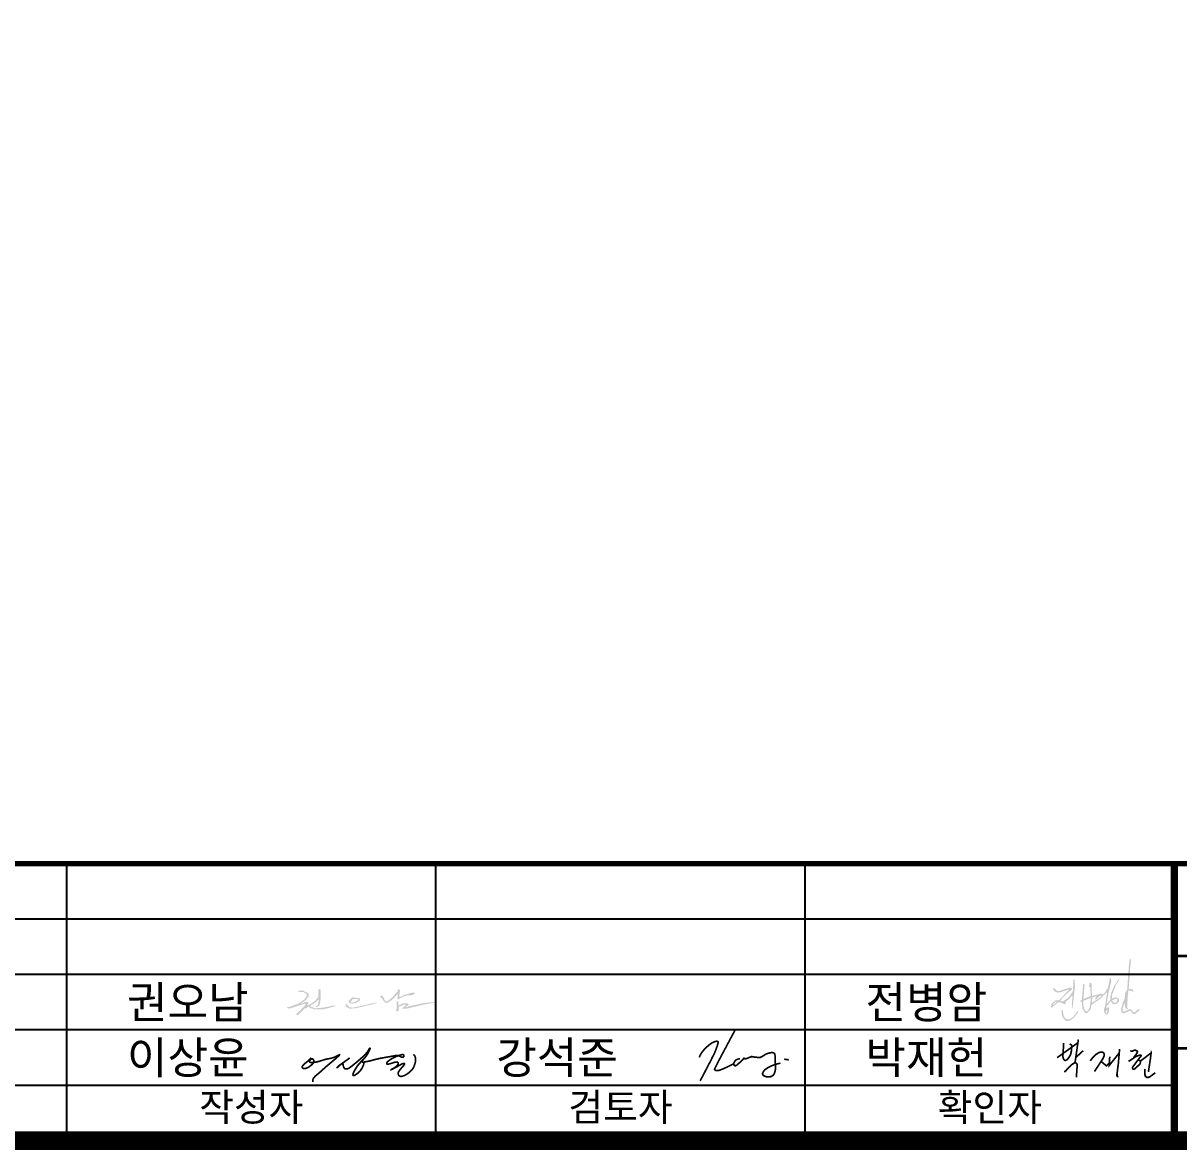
# Model space of a CAD drawing. Header units: millimetres. Extents: x 3554 to 5572, y 1490 to 2916.
# Drawn here: x 4672.6 to 4973.1, y 1535.6 to 1828.5 of the extents above; entities that cross this region are included whole.
import ezdxf
from ezdxf.enums import TextEntityAlignment as Align

# ---------------------------------------------------------------- set-up
doc = ezdxf.new("R2010")
doc.units = ezdxf.units.MM
for name, color, linetype in [('CX-BORD', 3, 'Continuous'), ('CX-BORD-LIN1', 4, 'Continuous'), ('CX-BORD-LIN2', 3, 'Continuous'), ('CX-BORD-TEX2', 7, 'Continuous'), ('CX-BORD-TEX3', 6, 'Continuous')]:
    doc.layers.add(name, color=color, linetype=linetype)
doc.styles.add('TB_TEXT', font='DotumChe.ttf')
doc.styles.add('TB_WBTXT', font='H2GTRE.TTF')
doc.styles.add('TB_WMTXT', font='DotumChe.ttf')

# ---------------------------------------------------------------- blocks, each defined once
blk = doc.blocks.new('CXBLKA1-KHCA')
at = {"layer": 'CX-BORD-TEX3'}
h = blk.add_hatch(color=256, dxfattribs=at)
h.paths.add_polyline_path([(561.18, 19.68), (561.15, 19.63), (561.07, 19.12), (560.88, 16.41), (560.66, 15.98), (560.6, 15.39), (560.35, 14.81), (560.21, 14.18), (560.3, 13.84), (560.57, 13.79), (561.17, 14.08), (561.31, 14.01), (561.49, 13.7), (561.73, 13.72), (562.18, 14.08), (562.2, 14.24), (562.13, 14.28), (561.7, 13.91), (561.56, 13.89), (561.29, 14.25), (561.05, 14.22), (560.54, 13.95), (560.4, 13.98), (560.39, 14.28), (560.53, 14.8), (560.59, 14.88), (560.61, 14.81), (560.64, 14.48), (560.81, 14.22), (560.89, 14.22), (560.93, 14.3), (560.87, 14.49), (560.96, 15.86), (561.02, 16.27), (561.2, 16.25), (561.41, 16.18), (561.51, 16.12), (561.58, 16.24), (561.4, 16.4), (561.21, 16.45), (561.05, 16.44), (561.19, 18.6), (561.31, 19.6), (561.23, 19.67)])
h.paths.add_polyline_path([(559.57, 15.36), (559.51, 15.32), (559.23, 15.19), (559.29, 15.09), (559.44, 14.95), (559.66, 14.94), (559.82, 15.11), (559.82, 15.32), (559.71, 15.36)], flags=16)
h.paths.add_polyline_path([(558.67, 14.1), (558.61, 14.03), (558.55, 14.06), (558.52, 14.01), (558.59, 13.89), (558.64, 13.84), (558.69, 13.92), (558.74, 14.07), (558.73, 14.17)], flags=16)
h.paths.add_polyline_path([(557.28, 15.56), (557.09, 15.51), (557.08, 15.1), (557.05, 15.09), (557.05, 14.98), (557.17, 15), (557.94, 15.5), (558.1, 15.69), (558.02, 15.71), (557.97, 15.66), (557.86, 15.67), (557.58, 15.35), (557.45, 15.28), (557.4, 15.33), (557.55, 15.61), (557.49, 15.63)], flags=16)
h.paths.add_polyline_path([(556.14, 15.1), (556.16, 15.2), (556.28, 15.19), (556.9, 15.46), (556.93, 15.23), (556.83, 14.51), (556.58, 14.02), (556.42, 13.97), (556.27, 14.14), (556.13, 14.68)], flags=16)
h.paths.add_polyline_path([(556.27, 16.9), (556.16, 16.99), (556.11, 16.89), (556.02, 15.96), (555.97, 15.24), (555.78, 15.15), (555.88, 15.02), (555.96, 15.04), (556.03, 14.3), (556.28, 13.85), (556.57, 13.81), (556.92, 14.26), (557.02, 14.71), (557.97, 15.36), (558.7, 16.11), (558.54, 14.98), (558.49, 14.61), (558.37, 14.3), (558.36, 13.92), (558.56, 13.7), (558.76, 13.7), (558.92, 13.98), (558.89, 14.41), (558.79, 14.43), (558.69, 14.39), (558.64, 14.35), (558.62, 14.41), (558.65, 14.54), (559.02, 15), (559.03, 15.05), (559.15, 15.07), (559.24, 14.89), (559.41, 14.77), (559.81, 14.85), (559.99, 15.09), (559.97, 15.34), (559.77, 15.52), (559.44, 15.48), (559.22, 15.37), (559.22, 15.72), (559.7, 16.95), (559.96, 17.25), (559.96, 17.4), (560.09, 17.58), (560, 17.56), (559.5, 16.8), (559.14, 16.01), (559.07, 15.62), (559.05, 15.24), (558.71, 14.86), (558.66, 14.89), (558.88, 16.14), (559.15, 17.21), (559.13, 17.59), (559.06, 17.64), (558.96, 17.51), (558.92, 17.18), (558.81, 16.64), (558.58, 16.19), (558.26, 15.83), (558.02, 15.95), (557.8, 15.89), (557.76, 15.83), (557.41, 15.77), (557.06, 15.67), (557.02, 17.04), (556.93, 17.11), (556.83, 17.08), (556.82, 16.92), (556.75, 16.8), (556.75, 16.64), (556.9, 16.63), (556.91, 15.65), (556.14, 15.35), (556.23, 16.47)])
h.paths.add_polyline_path([(553.83, 14.15), (553.9, 14.14), (554, 13.51), (554.26, 13.13), (554.6, 13.13), (555.02, 13.4), (555.45, 13.97), (555.54, 14.06), (555.56, 13.9), (555.08, 13.28), (554.6, 12.96), (554.21, 12.97), (553.92, 13.32), (553.79, 13.61), (553.76, 14.06)])
h.paths.add_polyline_path([(553.01, 14.94), (552.99, 14.92), (552.85, 14.79), (552.84, 14.71), (552.95, 14.74), (553.26, 15.05), (553.23, 15.07), (553.12, 15.02)], flags=16)
h.paths.add_polyline_path([(552.85, 16.39), (552.85, 16.51), (553.01, 16.5), (553.06, 16.45), (553.31, 16.21), (553.57, 16.22), (554.62, 16.56), (554.83, 16.55), (554.95, 16.46), (554.86, 16.36), (554.3, 15.87), (553.62, 15.18), (553.87, 15.06), (554.54, 15.51), (555.01, 16.23), (555.05, 17.42), (555.18, 17.42), (555.23, 16.77), (554.96, 14.35), (554.88, 14.45), (554.94, 15.73), (554.52, 15.27), (554.2, 15.04), (554.24, 14.83), (554.15, 14.77), (553.53, 15.01), (553.4, 14.98), (552.66, 14.38), (552.59, 14.53), (552.72, 14.87), (553.13, 15.2), (553.5, 15.22), (554.55, 16.32), (554.51, 16.36), (553.71, 16.1), (553.31, 16.02), (553, 16.19)])
h = blk.add_hatch(color=256, dxfattribs=at)
h.paths.add_polyline_path([(481.93, 15.09), (481.68, 15.1), (481.75, 14.96), (481.72, 14.16), (481.66, 14.08), (481.87, 13.97), (481.97, 14.14), (481.94, 14.52), (482.13, 14.55), (482.57, 14.75), (482.75, 14.73), (482.51, 14.47), (482.34, 14.39), (482.35, 14.28), (482.77, 14.29), (484.64, 14.73), (486.14, 15), (486.02, 15.04), (484.55, 14.88), (482.96, 14.53), (482.82, 14.46), (482.73, 14.5), (482.99, 14.68), (483.02, 14.84), (482.75, 14.89), (482.47, 14.88), (481.97, 14.65), (481.93, 14.68)])
h.paths.add_polyline_path([(480.18, 15.71), (480.24, 15.63), (480.44, 15.22), (480.58, 15.09), (480.73, 15.08), (481.25, 15.51), (481.83, 16.14), (481.87, 16.19), (481.86, 16.4), (482.11, 16.34), (482.02, 15.59), (482.11, 15.56), (482.64, 15.82), (483.5, 16.05), (483.73, 16.03), (483.67, 15.89), (483.43, 15.76), (482.75, 15.72), (482.09, 15.44), (481.99, 15.32), (481.8, 15.33), (481.84, 15.53), (481.87, 15.92), (481.57, 15.57), (481.22, 15.23), (480.76, 14.94), (480.49, 14.96), (480.11, 15.44), (479.94, 15.61), (479.99, 15.7)])
h.paths.add_polyline_path([(476.3, 14.78), (476.28, 14.78), (476.36, 14.73), (476.42, 14.66), (476.61, 14.45), (477.01, 14.41), (477.67, 14.54), (479.04, 14.86), (479.5, 14.94), (479.62, 14.91), (479.19, 14.79), (477.97, 14.49), (477.16, 14.32), (476.62, 14.31), (476.25, 14.52), (476.19, 14.71), (476.21, 14.82)])
h.paths.add_polyline_path([(476.88, 15.46), (476.74, 15.36), (476.53, 15.14), (476.57, 14.94), (476.82, 14.84), (477.28, 14.88), (477.79, 15.22), (477.77, 15.4), (477.62, 15.46), (477.12, 15.48), (477.03, 15.55)])
h.paths.add_polyline_path([(476.93, 15.29), (476.89, 15.22), (476.76, 15.02), (476.83, 14.94), (477.19, 15), (477.58, 15.24), (477.6, 15.33), (477.12, 15.35)], flags=16)
h.paths.add_polyline_path([(471.54, 16.27), (471.1, 16.24), (471.09, 16.19), (471.13, 16.11), (471.59, 16.12), (472, 15.88), (471.98, 15.61), (471.72, 15.27), (471.08, 14.85), (470.11, 14.48), (469.86, 14.48), (469.97, 14.34), (470.19, 14.32), (471.26, 14.68), (471.9, 14.85), (471.84, 14.67), (470.88, 13.69), (470.88, 13.61), (471.06, 13.59), (471.77, 14.33), (471.99, 14.32), (472.08, 14.48), (472.22, 14.51), (472.42, 14.34), (472.85, 14.24), (473.85, 14.23), (475.16, 14.58), (475.17, 14.63), (474.83, 14.62), (473.8, 14.41), (472.93, 14.33), (472.38, 14.54), (472.46, 14.67), (472.85, 14.9), (473.3, 15.34), (473.3, 15.12), (473.21, 14.71), (472.93, 14.52), (473.17, 14.48), (473.4, 14.71), (473.5, 15.3), (473.52, 16.32), (473.38, 16.41), (473.24, 16.39), (473.27, 15.61), (473.26, 15.56), (472.86, 15.11), (472.3, 14.73), (472.17, 14.72), (472.1, 14.64), (472.05, 14.69), (472.15, 14.87), (472.13, 15.01), (471.87, 15.02), (471.21, 14.78), (471.8, 15.14), (472.19, 15.56), (472.2, 15.88), (471.97, 16.07)])
at = {"layer": 'CX-BORD-LIN1', "const_width": 2}
blk.add_lwpolyline([(796, 0), (0, 0), (0, 554), (796, 554)], close=True, dxfattribs=at)
at = {"layer": 'CX-BORD-LIN1'}
for points, const_width in [([(796, 30), (0, 30)], 0.6), ([(566, 0), (566, 30)], 0.8), ([(566, 0), (566, 30)], 0.6), ([(566, 6), (270, 6)], 0.2)]:
    blk.add_lwpolyline(points, dxfattribs=dict(at, const_width=const_width))
for points in [[(446, 0), (446, 30)], [(486, 0), (486, 30)], [(526, 0), (526, 30)]]:
    blk.add_lwpolyline(points, dxfattribs=at)
at = {"layer": 'CX-BORD-LIN2'}
for points in [[(566, 24), (270, 24)], [(566, 18), (270, 18)], [(566, 12), (270, 12)]]:
    blk.add_lwpolyline(points, dxfattribs=at)
at = {"layer": 'CX-BORD-LIN2', "const_width": 0.3}
for points in [[(686, 20), (566, 20)], [(796, 10), (566, 10)]]:
    blk.add_lwpolyline(points, dxfattribs=at)
at = {"layer": 'CX-BORD-TEX3', "const_width": 0.18}
for points in [[(518.44, 12.06), (518.19, 11.58), (517.93, 11.1), (517.67, 10.61), (517.41, 10.12), (517.17, 9.67), (516.94, 9.24), (516.74, 8.86), (516.57, 8.54), (516.44, 8.28), (516.34, 8.08), (516.27, 7.94), (516.22, 7.84), (516.19, 7.77), (516.18, 7.73), (516.18, 7.71), (516.18, 7.7), (516.19, 7.69), (516.2, 7.68), (516.21, 7.67), (516.22, 7.66), (516.23, 7.65), (516.24, 7.64), (516.26, 7.63), (516.27, 7.63), (516.28, 7.62), (516.3, 7.61), (516.31, 7.61), (516.33, 7.6), (516.35, 7.6), (516.36, 7.6), (516.38, 7.59), (516.4, 7.59), (516.42, 7.59), (516.44, 7.59), (516.46, 7.59), (516.48, 7.59), (516.51, 7.59), (516.53, 7.59), (516.56, 7.59), (516.58, 7.6), (516.61, 7.6), (516.64, 7.61), (516.68, 7.62), (516.73, 7.63), (516.78, 7.65), (516.85, 7.68), (516.93, 7.71), (517.03, 7.75), (517.15, 7.8), (517.28, 7.86), (517.42, 7.92), (517.58, 7.99), (517.74, 8.07), (517.9, 8.15), (518.06, 8.23), (518.22, 8.32)], [(476.65, 8.96), (476.43, 8.79), (476.23, 8.65), (476.06, 8.52), (475.91, 8.42), (475.78, 8.32), (475.66, 8.25), (475.57, 8.18), (475.49, 8.12), (475.43, 8.07), (475.38, 8.02), (475.34, 7.98), (475.31, 7.95), (475.3, 7.93), (475.3, 7.91), (475.3, 7.91), (475.31, 7.91), (475.33, 7.93), (475.36, 7.95), (475.39, 7.98), (475.42, 8.01), (475.46, 8.05), (475.5, 8.09), (475.54, 8.13), (475.59, 8.17), (475.63, 8.21), (475.67, 8.24), (475.72, 8.27), (475.76, 8.3), (475.79, 8.32), (475.83, 8.33), (475.86, 8.34), (475.88, 8.33), (475.9, 8.32), (475.92, 8.31), (475.93, 8.29), (475.94, 8.26), (475.95, 8.22), (475.95, 8.19), (475.96, 8.15), (475.96, 8.11), (475.97, 8.07), (475.98, 8.03), (475.99, 7.99), (476.01, 7.95), (476.03, 7.91), (476.05, 7.88), (476.08, 7.85), (476.1, 7.82), (476.14, 7.8), (476.18, 7.78), (476.22, 7.77), (476.27, 7.77), (476.32, 7.77), (476.37, 7.78), (476.43, 7.79), (476.49, 7.81), (476.55, 7.85), (476.62, 7.89), (476.69, 7.93), (476.77, 7.99), (476.85, 8.05), (476.93, 8.11), (477.01, 8.18), (477.09, 8.25), (477.18, 8.32), (477.27, 8.39), (477.36, 8.46), (477.45, 8.54), (477.55, 8.62), (477.64, 8.7), (477.73, 8.78), (477.83, 8.86), (477.92, 8.95), (478.02, 9.03), (478.11, 9.12), (478.2, 9.21), (478.28, 9.29), (478.36, 9.37), (478.43, 9.45), (478.5, 9.53), (478.56, 9.61), (478.61, 9.67), (478.65, 9.74), (478.69, 9.8), (478.72, 9.85), (478.75, 9.9), (478.77, 9.94), (478.79, 9.97), (478.81, 9.99), (478.83, 10.01), (478.84, 10.01), (478.85, 10.01), (478.86, 10), (478.86, 9.97), (478.85, 9.94), (478.84, 9.89), (478.81, 9.83), (478.78, 9.76), (478.74, 9.68), (478.7, 9.59), (478.65, 9.5), (478.6, 9.41), (478.55, 9.32), (478.49, 9.23), (478.43, 9.15), (478.37, 9.07), (478.31, 9), (478.25, 8.92), (478.19, 8.86), (478.13, 8.79), (478.07, 8.73), (478.01, 8.67), (477.95, 8.61), (477.9, 8.56), (477.84, 8.5), (477.79, 8.45), (477.74, 8.39), (477.69, 8.34), (477.63, 8.28), (477.58, 8.22), (477.54, 8.15), (477.49, 8.09), (477.44, 8.02), (477.4, 7.95), (477.35, 7.88), (477.31, 7.81), (477.27, 7.74), (477.23, 7.67), (477.2, 7.61), (477.16, 7.55), (477.13, 7.5), (477.11, 7.45), (477.08, 7.4), (477.06, 7.35), (477.04, 7.31), (477.03, 7.26), (477.02, 7.22), (477.01, 7.18), (477.01, 7.15), (477.01, 7.12), (477.02, 7.09), (477.03, 7.07), (477.05, 7.06), (477.08, 7.05), (477.11, 7.05), (477.15, 7.06), (477.19, 7.08), (477.23, 7.1), (477.28, 7.13), (477.33, 7.17), (477.39, 7.21), (477.44, 7.25), (477.5, 7.29), (477.56, 7.34), (477.61, 7.39), (477.67, 7.44), (477.72, 7.5), (477.77, 7.55), (477.82, 7.6), (477.86, 7.66), (477.9, 7.71), (477.93, 7.76), (477.96, 7.81), (477.99, 7.86), (478.01, 7.91), (478.04, 7.95), (478.06, 8), (478.08, 8.04), (478.1, 8.09), (478.11, 8.13), (478.13, 8.17), (478.15, 8.21), (478.16, 8.24), (478.17, 8.28), (478.18, 8.31), (478.18, 8.34), (478.18, 8.37), (478.18, 8.39), (478.17, 8.41), (478.16, 8.43), (478.15, 8.45), (478.13, 8.46), (478.12, 8.47), (478.1, 8.48), (478.09, 8.49), (478.07, 8.49), (478.06, 8.49), (478.06, 8.49), (478.06, 8.5), (478.08, 8.5), (478.1, 8.5), (478.14, 8.51), (478.19, 8.52), (478.26, 8.53), (478.34, 8.54), (478.42, 8.56), (478.52, 8.57), (478.62, 8.59), (478.73, 8.61), (478.83, 8.64), (478.94, 8.66), (479.04, 8.69), (479.15, 8.72), (479.25, 8.75), (479.36, 8.78), (479.48, 8.81), (479.59, 8.83), (479.72, 8.86), (479.84, 8.89), (479.97, 8.92), (480.11, 8.94), (480.24, 8.97), (480.38, 8.99), (480.51, 9.02), (480.64, 9.04), (480.77, 9.06), (480.89, 9.08), (481, 9.1), (481.11, 9.12), (481.21, 9.14), (481.3, 9.15), (481.39, 9.17), (481.47, 9.18), (481.54, 9.2), (481.61, 9.21), (481.67, 9.22), (481.72, 9.22), (481.77, 9.23), (481.81, 9.23), (481.85, 9.23), (481.9, 9.22), (481.94, 9.21), (481.98, 9.19), (482.02, 9.17), (482.06, 9.15), (482.1, 9.13), (482.14, 9.1), (482.18, 9.08), (482.22, 9.06), (482.26, 9.05), (482.3, 9.04), (482.34, 9.03), (482.38, 9.03), (482.41, 9.04), (482.45, 9.05), (482.47, 9.06), (482.49, 9.08), (482.51, 9.11), (482.52, 9.13), (482.53, 9.16), (482.53, 9.19), (482.52, 9.22), (482.51, 9.25), (482.5, 9.27), (482.48, 9.3), (482.46, 9.31), (482.43, 9.32), (482.4, 9.33), (482.36, 9.33), (482.33, 9.32), (482.28, 9.31), (482.23, 9.3), (482.18, 9.29), (482.11, 9.27), (482.05, 9.24), (481.97, 9.22), (481.89, 9.19), (481.81, 9.16), (481.73, 9.13), (481.64, 9.09), (481.55, 9.05), (481.47, 9.01), (481.38, 8.97), (481.3, 8.92), (481.22, 8.88), (481.14, 8.83), (481.07, 8.78), (481, 8.74), (480.94, 8.69), (480.88, 8.65), (480.83, 8.61), (480.79, 8.57), (480.75, 8.53), (480.72, 8.5), (480.7, 8.47), (480.68, 8.44), (480.67, 8.41), (480.66, 8.39), (480.66, 8.36), (480.66, 8.34), (480.67, 8.32), (480.68, 8.31), (480.7, 8.29), (480.73, 8.29), (480.76, 8.28), (480.8, 8.28), (480.85, 8.29), (480.9, 8.3), (480.96, 8.31), (481.02, 8.33), (481.09, 8.35), (481.15, 8.37), (481.21, 8.39), (481.27, 8.41), (481.33, 8.43), (481.38, 8.44), (481.43, 8.46), (481.48, 8.47), (481.52, 8.49), (481.56, 8.5), (481.6, 8.51), (481.64, 8.51), (481.68, 8.52), (481.72, 8.52), (481.75, 8.52), (481.78, 8.51), (481.81, 8.51), (481.84, 8.5), (481.86, 8.49), (481.88, 8.47), (481.9, 8.45), (481.91, 8.43), (481.92, 8.4), (481.92, 8.37), (481.91, 8.34), (481.91, 8.31), (481.89, 8.28), (481.87, 8.24), (481.85, 8.2), (481.82, 8.16), (481.79, 8.13), (481.75, 8.09), (481.71, 8.05), (481.67, 8.01), (481.63, 7.98), (481.58, 7.94), (481.53, 7.91), (481.48, 7.88), (481.44, 7.85), (481.39, 7.82), (481.34, 7.8), (481.3, 7.78), (481.26, 7.76), (481.23, 7.74), (481.2, 7.72), (481.18, 7.71), (481.16, 7.7), (481.16, 7.69), (481.16, 7.69), (481.18, 7.7), (481.2, 7.71), (481.24, 7.73), (481.3, 7.75), (481.36, 7.79), (481.44, 7.83), (481.52, 7.87), (481.6, 7.91), (481.69, 7.96), (481.78, 8.01), (481.86, 8.05), (481.93, 8.1), (482, 8.14), (482.06, 8.17), (482.12, 8.2), (482.17, 8.23), (482.22, 8.26), (482.27, 8.29), (482.32, 8.31), (482.37, 8.32), (482.41, 8.34), (482.46, 8.35), (482.49, 8.36), (482.53, 8.36), (482.56, 8.35), (482.58, 8.35), (482.59, 8.33), (482.6, 8.32), (482.59, 8.29), (482.58, 8.26), (482.56, 8.23), (482.54, 8.19), (482.51, 8.15), (482.47, 8.11), (482.44, 8.07), (482.4, 8.02), (482.36, 7.97), (482.31, 7.93), (482.27, 7.88), (482.23, 7.83), (482.19, 7.78), (482.15, 7.74), (482.11, 7.69), (482.08, 7.65), (482.05, 7.61), (482.02, 7.58), (482, 7.54), (481.98, 7.51), (481.96, 7.47), (481.94, 7.44), (481.93, 7.4), (481.92, 7.37), (481.92, 7.33), (481.91, 7.3), (481.91, 7.26), (481.91, 7.22), (481.92, 7.19), (481.93, 7.15), (481.94, 7.12), (481.96, 7.09), (481.98, 7.06), (482, 7.04), (482.03, 7.01), (482.06, 7), (482.09, 6.98), (482.13, 6.97), (482.17, 6.96), (482.22, 6.96), (482.27, 6.97), (482.33, 6.97), (482.39, 6.99), (482.45, 7.01), (482.51, 7.03), (482.57, 7.05), (482.63, 7.08), (482.69, 7.11), (482.75, 7.15), (482.81, 7.18), (482.87, 7.22), (482.93, 7.26), (482.99, 7.31), (483.05, 7.35), (483.11, 7.4), (483.16, 7.45), (483.22, 7.5), (483.28, 7.55), (483.33, 7.6), (483.38, 7.66), (483.43, 7.72), (483.48, 7.78), (483.52, 7.85), (483.56, 7.92), (483.6, 8), (483.63, 8.08), (483.66, 8.16), (483.69, 8.23), (483.72, 8.31), (483.74, 8.39), (483.75, 8.46), (483.77, 8.52), (483.78, 8.58), (483.79, 8.64), (483.79, 8.7), (483.8, 8.75), (483.8, 8.8), (483.79, 8.85), (483.79, 8.91), (483.78, 8.96), (483.77, 9.01), (483.75, 9.06), (483.73, 9.12), (483.7, 9.17), (483.67, 9.23), (483.62, 9.29), (483.56, 9.35)], [(514.52, 9.01), (514.56, 9.1), (514.59, 9.19), (514.63, 9.27), (514.68, 9.35), (514.72, 9.42), (514.76, 9.49), (514.81, 9.56), (514.85, 9.62), (514.89, 9.68), (514.93, 9.73), (514.98, 9.78), (515.02, 9.83), (515.06, 9.88), (515.11, 9.93), (515.15, 9.97), (515.2, 10.02), (515.24, 10.07), (515.29, 10.11), (515.34, 10.16), (515.39, 10.2), (515.44, 10.24), (515.49, 10.29), (515.54, 10.33), (515.59, 10.37), (515.63, 10.4), (515.68, 10.44), (515.73, 10.47), (515.77, 10.5), (515.82, 10.53), (515.86, 10.56), (515.9, 10.58), (515.95, 10.61), (515.99, 10.63), (516.03, 10.65), (516.07, 10.67), (516.11, 10.69), (516.15, 10.7), (516.19, 10.72), (516.23, 10.73), (516.26, 10.74), (516.3, 10.75), (516.33, 10.75), (516.36, 10.76), (516.38, 10.76), (516.41, 10.76), (516.43, 10.76), (516.46, 10.76), (516.47, 10.76), (516.49, 10.75), (516.51, 10.75), (516.52, 10.74), (516.53, 10.73), (516.54, 10.72), (516.55, 10.71), (516.56, 10.69), (516.56, 10.68), (516.56, 10.66), (516.56, 10.63), (516.56, 10.61), (516.56, 10.58), (516.55, 10.55), (516.54, 10.51), (516.53, 10.46), (516.52, 10.41), (516.5, 10.36), (516.48, 10.29), (516.46, 10.22), (516.43, 10.14), (516.4, 10.06), (516.37, 9.97), (516.33, 9.87), (516.29, 9.77), (516.24, 9.65), (516.18, 9.5), (516.08, 9.3), (515.93, 9.01), (515.73, 8.6), (515.45, 8.07), (515.09, 7.37), (514.62, 6.48)], [(553.28, 8.98), (555.54, 10.61)], [(554, 10.57), (553.91, 9.08), (553.92, 9.06), (553.92, 9.04), (553.93, 9.02), (553.93, 9), (553.94, 8.98), (553.94, 8.96), (553.95, 8.94), (553.95, 8.92), (553.96, 8.9), (553.97, 8.88), (553.98, 8.86), (553.99, 8.84), (554, 8.82), (554.01, 8.81), (554.02, 8.79), (554.04, 8.77), (554.05, 8.76), (554.07, 8.74), (554.08, 8.73), (554.1, 8.72), (554.12, 8.71), (554.14, 8.7), (554.16, 8.7), (554.18, 8.69), (554.2, 8.7), (554.22, 8.7), (554.24, 8.71), (554.26, 8.71), (554.28, 8.72), (554.3, 8.73), (554.31, 8.74), (554.33, 8.76), (554.35, 8.77), (554.36, 8.78), (554.38, 8.8), (554.4, 8.81), (554.41, 8.82), (554.43, 8.84), (554.44, 8.85), (554.45, 8.87), (554.47, 8.89), (554.48, 8.9), (554.49, 8.92), (554.51, 8.93), (554.52, 8.95), (554.53, 8.97), (554.55, 8.98), (554.56, 9), (554.57, 9.02), (554.58, 9.04), (554.59, 9.05), (554.6, 9.07), (554.62, 9.09), (554.63, 9.11), (554.64, 9.12), (554.65, 9.14), (554.66, 9.16), (554.67, 9.18), (554.68, 9.2), (554.69, 9.21), (554.7, 9.23), (554.71, 9.25), (554.72, 9.27), (554.73, 9.29), (554.74, 9.31), (554.75, 9.33), (554.75, 9.35), (554.76, 9.37), (554.77, 9.39), (554.77, 9.41), (554.78, 9.43), (554.78, 9.45), (554.79, 9.47), (554.79, 9.49), (554.8, 9.51), (554.8, 9.53), (554.8, 9.55), (554.81, 9.57), (554.81, 9.59), (554.81, 9.61), (554.82, 9.63), (554.82, 9.65), (554.82, 9.67), (554.83, 9.69), (554.83, 9.72), (554.83, 9.74), (554.83, 9.76), (554.84, 9.78), (554.84, 9.8), (554.84, 9.82), (554.84, 9.84), (554.85, 9.86), (554.85, 9.88), (554.85, 9.9), (554.85, 9.92), (554.85, 9.94), (554.86, 9.96), (554.86, 9.99), (554.86, 10.01), (554.86, 10.03), (554.86, 10.05), (554.87, 10.07), (554.87, 10.09), (554.87, 10.11), (554.87, 10.13), (554.87, 10.15), (554.88, 10.17), (554.88, 10.19), (554.88, 10.21), (554.88, 10.24), (554.88, 10.26), (554.87, 10.28), (554.87, 10.3), (554.86, 10.32), (554.85, 10.34), (554.84, 10.35), (554.82, 10.37), (554.8, 10.38), (554.79, 10.39), (554.77, 10.4), (554.75, 10.41), (554.73, 10.43), (554.72, 10.44), (554.7, 10.45), (554.68, 10.46), (554.66, 10.46), (554.64, 10.47), (554.64, 10.47)], [(555.59, 10.96), (555.23, 8.43)], [(472.49, 8.98), (472.36, 8.85), (472.25, 8.74), (472.15, 8.65), (472.07, 8.57), (471.99, 8.51), (471.93, 8.46), (471.88, 8.42), (471.83, 8.38), (471.79, 8.34), (471.75, 8.31), (471.71, 8.28), (471.68, 8.24), (471.65, 8.21), (471.62, 8.18), (471.6, 8.16), (471.58, 8.13), (471.56, 8.1), (471.54, 8.08), (471.52, 8.05), (471.51, 8.03), (471.5, 8.01), (471.5, 7.98), (471.5, 7.96), (471.51, 7.94), (471.52, 7.91), (471.54, 7.89), (471.56, 7.86), (471.59, 7.84), (471.62, 7.82), (471.65, 7.81), (471.7, 7.8), (471.74, 7.8), (471.79, 7.8), (471.84, 7.81), (471.9, 7.83), (471.96, 7.85), (472.02, 7.87), (472.08, 7.9), (472.14, 7.94), (472.2, 7.97), (472.27, 8.01), (472.33, 8.06), (472.39, 8.1), (472.45, 8.14), (472.5, 8.19), (472.56, 8.24), (472.6, 8.28), (472.64, 8.33), (472.68, 8.37), (472.71, 8.42), (472.73, 8.46), (472.75, 8.51), (472.76, 8.55), (472.77, 8.59), (472.77, 8.63), (472.77, 8.67), (472.76, 8.7), (472.74, 8.74), (472.72, 8.77), (472.7, 8.8), (472.67, 8.83), (472.65, 8.85), (472.61, 8.86), (472.58, 8.86), (472.54, 8.86), (472.51, 8.85), (472.47, 8.83), (472.44, 8.81), (472.4, 8.78), (472.37, 8.75), (472.35, 8.72), (472.33, 8.69), (472.31, 8.65), (472.3, 8.62), (472.3, 8.6), (472.3, 8.57), (472.31, 8.55), (472.33, 8.52), (472.34, 8.5), (472.37, 8.49), (472.4, 8.48), (472.43, 8.47), (472.47, 8.46), (472.51, 8.46), (472.56, 8.46), (472.61, 8.46), (472.67, 8.46), (472.73, 8.47), (472.79, 8.48), (472.86, 8.49), (472.94, 8.5), (473.01, 8.51), (473.09, 8.53), (473.17, 8.55), (473.26, 8.57), (473.34, 8.59), (473.43, 8.62), (473.52, 8.65), (473.6, 8.67), (473.69, 8.7), (473.78, 8.73), (473.86, 8.76), (473.95, 8.78), (474.03, 8.81), (474.11, 8.83), (474.19, 8.84), (474.26, 8.86), (474.34, 8.87), (474.41, 8.88), (474.48, 8.9), (474.55, 8.91), (474.62, 8.92), (474.69, 8.94), (474.76, 8.96), (474.83, 8.98), (474.9, 9.01), (474.98, 9.03), (475.05, 9.06), (475.12, 9.09), (475.2, 9.13), (475.27, 9.17), (475.35, 9.21), (475.41, 9.24), (475.47, 9.27), (475.52, 9.29), (475.55, 9.3), (475.55, 9.29), (475.54, 9.27), (475.5, 9.22), (475.43, 9.16), (475.35, 9.08), (475.25, 8.99), (475.15, 8.9), (475.03, 8.8), (474.92, 8.7), (474.8, 8.61), (474.7, 8.52), (474.59, 8.43), (474.5, 8.35), (474.4, 8.27), (474.31, 8.2), (474.23, 8.13), (474.14, 8.05), (474.05, 7.98), (473.97, 7.9), (473.88, 7.82), (473.8, 7.75), (473.71, 7.67), (473.63, 7.59), (473.54, 7.51), (473.46, 7.44), (473.38, 7.37), (473.3, 7.3), (473.23, 7.24), (473.15, 7.18), (473.08, 7.12), (473.02, 7.06), (472.95, 7.01), (472.89, 6.95), (472.84, 6.89), (472.79, 6.83), (472.74, 6.77), (472.7, 6.71), (472.68, 6.65), (472.66, 6.58), (472.65, 6.5), (472.66, 6.43), (472.68, 6.35)], [(518.93, 8.89), (518.84, 8.87), (518.77, 8.85), (518.7, 8.83), (518.65, 8.81), (518.6, 8.79), (518.56, 8.77), (518.53, 8.75), (518.5, 8.73), (518.48, 8.7), (518.45, 8.68), (518.43, 8.66), (518.41, 8.64), (518.39, 8.62), (518.37, 8.59), (518.36, 8.57), (518.34, 8.55), (518.33, 8.52), (518.32, 8.5), (518.31, 8.48), (518.3, 8.45), (518.29, 8.43), (518.28, 8.41), (518.28, 8.38), (518.27, 8.36), (518.27, 8.34), (518.27, 8.32), (518.27, 8.3), (518.27, 8.28), (518.27, 8.26), (518.27, 8.25), (518.28, 8.23), (518.28, 8.21), (518.29, 8.2), (518.3, 8.19), (518.31, 8.17), (518.32, 8.16), (518.34, 8.15), (518.35, 8.14), (518.37, 8.13), (518.39, 8.13), (518.4, 8.12), (518.42, 8.12), (518.44, 8.12), (518.46, 8.12), (518.48, 8.13), (518.5, 8.13), (518.52, 8.14), (518.54, 8.15), (518.56, 8.16), (518.58, 8.17), (518.6, 8.19), (518.64, 8.22), (518.67, 8.25), (518.72, 8.29), (518.77, 8.34), (518.83, 8.4), (518.91, 8.47), (518.99, 8.55), (519.08, 8.64), (519.16, 8.72), (519.24, 8.8), (519.31, 8.87), (519.35, 8.93), (519.38, 8.98)], [(519.38, 8.98), (519.39, 8.96), (519.4, 8.94), (519.41, 8.92), (519.42, 8.91), (519.43, 8.9), (519.44, 8.89), (519.45, 8.89), (519.46, 8.88), (519.47, 8.88), (519.48, 8.88), (519.49, 8.87), (519.5, 8.87), (519.51, 8.87), (519.52, 8.87), (519.54, 8.87), (519.55, 8.87), (519.56, 8.87), (519.58, 8.87), (519.59, 8.88), (519.61, 8.88), (519.63, 8.89), (519.66, 8.9), (519.69, 8.91), (519.72, 8.92), (519.76, 8.94), (519.8, 8.95), (519.85, 8.97), (519.89, 8.99), (519.94, 9.01), (519.98, 9.03), (520.02, 9.05), (520.06, 9.06), (520.08, 9.07), (520.11, 9.08), (520.13, 9.09), (520.14, 9.09), (520.15, 9.1), (520.16, 9.1), (520.17, 9.1), (520.18, 9.1), (520.19, 9.1), (520.2, 9.1), (520.22, 9.1), (520.23, 9.09), (520.26, 9.09), (520.29, 9.09), (520.32, 9.08), (520.37, 9.08), (520.42, 9.07), (520.48, 9.06), (520.54, 9.06), (520.61, 9.05), (520.68, 9.04), (520.74, 9.03), (520.8, 9.02), (520.86, 9.02), (520.9, 9.01), (520.94, 9.01), (520.97, 9.01), (520.99, 9), (521.01, 9), (521.02, 9), (521.04, 9), (521.05, 9), (521.06, 9), (521.07, 9), (521.08, 9.01), (521.1, 9.01), (521.11, 9.01), (521.12, 9.01), (521.14, 9.02), (521.15, 9.02), (521.16, 9.03), (521.18, 9.03), (521.2, 9.04), (521.21, 9.05), (521.24, 9.06), (521.26, 9.07), (521.29, 9.09), (521.32, 9.11), (521.36, 9.13), (521.4, 9.16), (521.44, 9.18), (521.48, 9.21), (521.53, 9.24), (521.57, 9.27), (521.61, 9.29), (521.64, 9.31), (521.67, 9.33), (521.7, 9.35), (521.72, 9.36), (521.74, 9.37), (521.76, 9.38), (521.78, 9.39), (521.81, 9.4), (521.83, 9.41), (521.86, 9.42), (521.89, 9.43), (521.92, 9.44), (521.96, 9.45), (521.99, 9.46), (522.03, 9.47), (522.07, 9.48), (522.11, 9.49), (522.15, 9.5), (522.18, 9.51), (522.22, 9.52), (522.26, 9.53), (522.29, 9.53), (522.32, 9.54), (522.36, 9.54), (522.38, 9.54), (522.41, 9.54), (522.43, 9.54), (522.46, 9.54), (522.48, 9.54), (522.49, 9.53), (522.51, 9.53), (522.53, 9.53), (522.54, 9.52), (522.56, 9.52), (522.57, 9.51), (522.58, 9.5), (522.59, 9.5), (522.61, 9.49), (522.62, 9.48), (522.63, 9.47), (522.64, 9.47), (522.65, 9.46), (522.66, 9.45), (522.66, 9.44), (522.67, 9.43), (522.68, 9.42), (522.69, 9.41), (522.69, 9.4), (522.7, 9.39), (522.7, 9.38), (522.71, 9.36), (522.71, 9.34), (522.72, 9.31), (522.72, 9.27), (522.73, 9.22), (522.73, 9.15), (522.74, 9.06), (522.74, 8.95), (522.75, 8.82), (522.75, 8.68), (522.76, 8.53), (522.76, 8.39), (522.77, 8.25), (522.77, 8.11), (522.77, 8), (522.77, 7.9), (522.77, 7.82), (522.77, 7.75), (522.77, 7.7), (522.76, 7.66), (522.76, 7.62), (522.75, 7.59), (522.75, 7.56), (522.74, 7.53), (522.73, 7.5), (522.72, 7.46), (522.71, 7.43), (522.7, 7.4), (522.69, 7.37), (522.68, 7.34), (522.67, 7.31), (522.65, 7.28), (522.64, 7.26), (522.63, 7.23), (522.61, 7.21), (522.6, 7.18), (522.58, 7.16), (522.57, 7.14), (522.55, 7.12), (522.53, 7.1), (522.51, 7.08), (522.49, 7.06), (522.47, 7.04), (522.45, 7.03), (522.43, 7.02), (522.41, 7), (522.39, 6.99), (522.36, 6.98), (522.34, 6.97), (522.32, 6.96), (522.29, 6.95), (522.27, 6.95), (522.24, 6.94), (522.22, 6.93), (522.19, 6.93), (522.16, 6.92), (522.14, 6.92), (522.11, 6.92), (522.09, 6.91), (522.06, 6.91), (522.04, 6.91), (522.01, 6.91), (521.99, 6.91), (521.97, 6.91), (521.94, 6.91), (521.92, 6.91), (521.9, 6.91), (521.87, 6.92), (521.85, 6.92), (521.83, 6.92), (521.8, 6.93), (521.78, 6.93), (521.75, 6.94), (521.73, 6.95), (521.7, 6.95), (521.67, 6.96), (521.65, 6.97), (521.62, 6.98), (521.6, 6.99), (521.58, 7), (521.55, 7.01), (521.53, 7.02), (521.52, 7.04), (521.5, 7.05), (521.48, 7.06), (521.47, 7.07), (521.45, 7.09), (521.44, 7.1), (521.43, 7.11), (521.42, 7.13), (521.41, 7.14), (521.4, 7.16), (521.4, 7.17), (521.39, 7.19), (521.39, 7.2), (521.39, 7.22), (521.39, 7.24), (521.39, 7.26), (521.39, 7.27), (521.39, 7.29), (521.4, 7.31), (521.4, 7.33), (521.41, 7.35), (521.42, 7.37), (521.43, 7.39), (521.44, 7.41), (521.45, 7.43), (521.46, 7.45), (521.47, 7.47), (521.49, 7.5), (521.5, 7.52), (521.52, 7.54), (521.54, 7.56), (521.55, 7.58), (521.57, 7.61), (521.59, 7.63), (521.62, 7.65), (521.64, 7.68), (521.66, 7.7), (521.69, 7.72), (521.71, 7.74), (521.74, 7.76), (521.77, 7.78), (521.8, 7.8), (521.83, 7.82), (521.86, 7.84), (521.89, 7.86), (521.93, 7.89), (521.96, 7.91), (522, 7.93), (522.03, 7.95), (522.07, 7.97), (522.11, 7.99), (522.14, 8.01), (522.18, 8.02), (522.21, 8.04), (522.25, 8.06), (522.28, 8.08), (522.32, 8.09), (522.37, 8.11), (522.42, 8.13), (522.47, 8.15), (522.54, 8.17), (522.61, 8.2), (522.69, 8.23), (522.78, 8.26), (522.88, 8.29), (522.98, 8.32), (523.09, 8.34), (523.2, 8.37), (523.32, 8.39)], [(523.73, 8.84), (523.78, 8.82), (523.85, 8.8), (523.92, 8.79), (523.99, 8.78), (524.05, 8.78), (524.12, 8.77), (524.18, 8.77), (524.22, 8.78)], [(556.12, 9.75), (555.32, 9.02)], [(556.89, 8.65), (556.89, 8.65), (556.9, 8.67), (556.91, 8.69), (556.93, 8.7), (556.94, 8.72), (556.95, 8.74), (556.96, 8.76), (556.98, 8.78), (556.99, 8.8), (557.01, 8.81), (557.02, 8.83), (557.03, 8.85), (557.05, 8.87), (557.06, 8.89), (557.07, 8.9), (557.09, 8.92), (557.1, 8.94), (557.12, 8.96), (557.13, 8.97), (557.15, 8.99), (557.16, 9.01), (557.18, 9.02), (557.19, 9.04), (557.21, 9.06), (557.22, 9.07), (557.24, 9.09), (557.25, 9.11), (557.27, 9.12), (557.29, 9.14), (557.3, 9.15), (557.32, 9.17), (557.33, 9.19), (557.35, 9.2), (557.37, 9.22), (557.38, 9.23), (557.4, 9.25), (557.42, 9.26), (557.43, 9.28), (557.45, 9.29), (557.47, 9.31), (557.48, 9.32), (557.5, 9.34), (557.52, 9.35), (557.54, 9.37), (557.56, 9.38), (557.57, 9.39), (557.59, 9.41), (557.61, 9.42), (557.63, 9.43), (557.65, 9.44), (557.67, 9.46), (557.69, 9.47), (557.71, 9.48), (557.73, 9.49), (557.75, 9.5), (557.77, 9.51), (557.79, 9.52), (557.81, 9.53), (557.83, 9.54), (557.85, 9.55), (557.87, 9.56), (557.89, 9.56), (557.91, 9.57), (557.93, 9.57), (557.96, 9.58), (557.98, 9.58), (558, 9.59), (558.02, 9.59), (558.05, 9.59), (558.07, 9.6), (558.09, 9.6), (558.11, 9.6), (558.14, 9.59), (558.16, 9.59), (558.18, 9.59), (558.2, 9.58), (558.23, 9.58), (558.25, 9.57), (558.27, 9.56), (558.28, 9.55), (558.3, 9.53), (558.32, 9.51), (558.33, 9.5), (558.34, 9.48), (558.35, 9.46), (558.36, 9.44), (558.37, 9.42), (558.38, 9.39), (558.38, 9.37), (558.39, 9.35), (558.39, 9.33), (558.39, 9.3), (558.39, 9.28), (558.38, 9.26), (558.38, 9.24), (558.38, 9.22), (558.37, 9.19), (558.37, 9.17), (558.36, 9.15), (558.35, 9.13), (558.35, 9.11), (558.34, 9.08), (558.33, 9.06), (558.32, 9.04), (558.31, 9.02), (558.3, 9), (558.3, 8.98), (558.29, 8.96), (558.28, 8.94), (558.27, 8.92), (558.25, 8.9), (558.24, 8.88), (558.23, 8.86), (558.22, 8.84), (558.21, 8.82), (558.2, 8.8), (558.19, 8.78), (558.17, 8.76), (558.16, 8.74), (558.15, 8.73), (558.14, 8.71), (558.12, 8.69), (558.11, 8.67), (558.1, 8.65), (558.09, 8.63), (558.07, 8.61), (558.05, 8.58), (558.05, 8.58), (557.33, 7.49)], [(558.99, 9.1), (558.93, 8.14), (559.88, 9.33), (560.02, 9.52)], [(560.06, 9.92), (560.02, 9.52), (559.92, 8.33), (559.85, 7.82), (559.79, 7.3), (559.79, 7.3), (559.79, 7.3), (559.79, 7.29), (559.79, 7.29), (559.79, 7.28), (559.79, 7.28), (559.79, 7.28), (559.79, 7.27), (559.79, 7.27), (559.79, 7.27), (559.78, 7.26), (559.78, 7.26), (559.78, 7.26), (559.78, 7.25), (559.78, 7.25), (559.78, 7.25), (559.78, 7.24), (559.78, 7.24), (559.78, 7.23), (559.78, 7.23), (559.78, 7.23), (559.78, 7.22), (559.78, 7.22), (559.78, 7.22), (559.78, 7.21), (559.78, 7.21), (559.78, 7.21), (559.78, 7.2), (559.78, 7.2), (559.78, 7.2), (559.78, 7.19), (559.78, 7.19), (559.78, 7.18), (559.78, 7.18), (559.78, 7.18), (559.78, 7.17), (559.77, 7.17), (559.77, 7.17), (559.77, 7.16), (559.77, 7.16), (559.77, 7.16), (559.77, 7.15), (559.77, 7.15), (559.77, 7.15), (559.77, 7.14), (559.77, 7.14), (559.77, 7.13), (559.77, 7.13), (559.77, 7.13), (559.77, 7.12), (559.77, 7.12), (559.77, 7.12), (559.77, 7.11), (559.77, 7.11), (559.78, 7.11), (559.78, 7.1), (559.78, 7.1), (559.78, 7.1), (559.78, 7.09), (559.78, 7.09), (559.78, 7.08), (559.78, 7.08), (559.78, 7.08), (559.78, 7.07), (559.78, 7.07), (559.78, 7.07), (559.78, 7.06), (559.78, 7.06), (559.78, 7.06), (559.78, 7.05), (559.78, 7.05), (559.78, 7.05), (559.78, 7.04), (559.79, 7.04), (559.79, 7.03), (559.79, 7.03), (559.79, 7.03), (559.79, 7.02), (559.79, 7.02), (559.79, 7.02), (559.79, 7.01), (559.79, 7.01), (559.79, 7.01), (559.8, 7), (559.8, 7), (559.8, 7), (559.8, 6.99), (559.8, 6.99), (559.8, 6.99), (559.8, 6.98), (559.8, 6.98), (559.81, 6.98), (559.81, 6.97), (559.81, 6.97), (559.81, 6.97), (559.81, 6.96), (559.81, 6.96), (559.81, 6.96), (559.82, 6.95), (559.82, 6.95), (559.82, 6.95), (559.82, 6.94), (559.82, 6.94), (559.82, 6.94), (559.82, 6.93), (559.83, 6.93), (559.83, 6.93), (559.83, 6.92), (559.83, 6.92), (559.83, 6.92), (559.83, 6.91), (559.84, 6.91), (559.84, 6.91), (559.84, 6.91), (559.84, 6.9), (559.84, 6.9), (559.84, 6.9), (559.85, 6.89), (559.85, 6.89), (559.85, 6.89), (559.85, 6.88), (559.85, 6.88), (559.85, 6.88), (559.85, 6.87), (559.86, 6.87), (559.86, 6.87), (559.86, 6.86), (559.86, 6.86)], [(561.02, 8.58), (561.02, 8.58), (561.05, 8.6), (561.09, 8.62), (561.12, 8.64), (561.15, 8.67), (561.19, 8.69), (561.22, 8.71), (561.25, 8.73), (561.28, 8.75), (561.32, 8.77), (561.35, 8.79), (561.38, 8.81), (561.41, 8.84), (561.45, 8.86), (561.48, 8.88), (561.51, 8.9), (561.54, 8.92), (561.57, 8.95), (561.61, 8.97), (561.64, 8.99), (561.67, 9.01), (561.7, 9.04), (561.73, 9.06), (561.77, 9.08), (561.8, 9.1), (561.84, 9.12), (561.87, 9.14), (561.91, 9.15), (561.94, 9.17), (561.98, 9.18), (562.02, 9.19), (562.05, 9.2), (562.09, 9.22), (562.13, 9.23), (562.16, 9.24), (562.2, 9.25), (562.24, 9.26), (562.28, 9.27), (562.31, 9.27), (562.35, 9.26), (562.38, 9.24), (562.39, 9.2), (562.38, 9.16), (562.35, 9.13), (562.33, 9.1), (562.31, 9.07), (562.28, 9.04), (562.26, 9.01), (562.23, 8.98), (562.21, 8.95), (562.19, 8.92), (562.16, 8.89), (562.14, 8.85), (562.11, 8.82), (562.09, 8.79), (562.07, 8.76), (562.04, 8.73), (562.02, 8.7), (562, 8.67), (561.97, 8.64), (561.95, 8.61), (561.93, 8.58), (561.9, 8.54), (561.88, 8.51), (561.86, 8.48), (561.83, 8.45), (561.81, 8.42), (561.79, 8.39), (561.76, 8.36), (561.74, 8.33), (561.71, 8.29), (561.69, 8.26), (561.67, 8.23), (561.64, 8.2), (561.62, 8.17), (561.6, 8.14), (561.57, 8.11), (561.55, 8.08), (561.53, 8.05), (561.5, 8.01), (561.48, 7.98), (561.46, 7.95), (561.45, 7.91), (561.45, 7.87), (561.46, 7.83), (561.48, 7.8), (561.5, 7.77), (561.53, 7.74), (561.57, 7.73), (561.61, 7.73), (561.65, 7.75), (561.68, 7.77), (561.71, 7.79), (561.74, 7.82), (561.77, 7.84), (561.8, 7.87), (561.83, 7.9), (561.86, 7.92), (561.88, 7.95), (561.91, 7.98), (561.94, 8), (561.97, 8.03), (562, 8.06), (562.03, 8.08), (562.05, 8.11), (562.08, 8.13), (562.12, 8.16), (562.15, 8.18), (562.18, 8.21), (562.21, 8.23), (562.23, 8.26), (562.25, 8.29), (562.27, 8.33), (562.28, 8.37), (562.29, 8.4), (562.3, 8.44), (562.31, 8.48), (562.31, 8.52), (562.31, 8.56), (562.31, 8.6), (562.29, 8.63), (562.26, 8.66), (562.23, 8.68), (562.2, 8.7), (562.16, 8.71), (562.12, 8.72), (562.08, 8.72), (562.03, 8.72)], [(561.22, 9.72), (561.22, 9.72), (561.24, 9.72), (561.25, 9.71), (561.26, 9.71), (561.28, 9.71), (561.29, 9.71), (561.3, 9.71), (561.31, 9.7), (561.33, 9.7), (561.34, 9.7), (561.35, 9.7), (561.37, 9.7), (561.38, 9.7), (561.39, 9.7), (561.41, 9.7), (561.42, 9.7), (561.43, 9.71), (561.45, 9.71), (561.46, 9.71), (561.47, 9.72), (561.48, 9.72), (561.5, 9.73), (561.51, 9.73), (561.52, 9.74), (561.53, 9.74), (561.54, 9.75), (561.56, 9.75), (561.57, 9.76), (561.58, 9.76), (561.59, 9.77), (561.61, 9.77), (561.62, 9.78), (561.63, 9.78), (561.64, 9.78), (561.66, 9.79), (561.67, 9.79), (561.68, 9.79), (561.69, 9.79), (561.71, 9.79), (561.72, 9.79), (561.73, 9.79), (561.75, 9.79), (561.76, 9.79), (561.77, 9.79), (561.79, 9.79), (561.8, 9.78), (561.81, 9.78), (561.82, 9.78), (561.84, 9.77), (561.85, 9.77), (561.86, 9.76), (561.87, 9.76), (561.89, 9.75), (561.9, 9.74), (561.91, 9.74), (561.92, 9.73), (561.93, 9.72), (561.94, 9.71), (561.95, 9.7), (561.96, 9.69), (561.96, 9.68), (561.97, 9.67), (561.97, 9.66), (561.97, 9.64), (561.98, 9.63), (561.98, 9.62), (561.98, 9.6), (561.98, 9.59), (561.97, 9.58), (561.97, 9.57), (561.97, 9.55), (561.96, 9.54), (561.96, 9.53), (561.96, 9.52), (561.95, 9.5), (561.95, 9.49), (561.94, 9.48), (561.93, 9.47), (561.93, 9.46), (561.92, 9.44), (561.91, 9.43), (561.91, 9.42), (561.9, 9.41), (561.89, 9.4), (561.89, 9.39), (561.88, 9.38), (561.87, 9.37), (561.86, 9.36), (561.85, 9.35), (561.85, 9.34), (561.84, 9.33), (561.83, 9.32), (561.82, 9.31), (561.81, 9.3), (561.8, 9.29), (561.79, 9.28), (561.79, 9.27), (561.78, 9.26), (561.77, 9.25), (561.76, 9.24), (561.75, 9.23), (561.74, 9.22), (561.74, 9.2), (561.73, 9.19), (561.72, 9.18), (561.71, 9.17), (561.7, 9.16), (561.7, 9.15), (561.69, 9.14), (561.68, 9.13), (561.67, 9.12), (561.67, 9.11), (561.66, 9.1), (561.65, 9.09), (561.64, 9.08), (561.64, 9.06), (561.63, 9.05), (561.62, 9.04), (561.62, 9.03), (561.61, 9.02), (561.6, 9.01), (561.59, 9), (561.59, 8.99), (561.58, 8.98), (561.57, 8.96), (561.57, 8.95), (561.56, 8.94), (561.56, 8.94)], [(562.3, 8.61), (563.47, 9.5)], [(563.42, 9.67), (563.42, 9.67), (563.43, 9.67), (563.43, 9.67), (563.43, 9.67), (563.43, 9.67), (563.43, 9.67), (563.43, 9.67), (563.43, 9.66), (563.43, 9.66), (563.43, 9.66), (563.43, 9.66), (563.43, 9.66), (563.43, 9.66), (563.43, 9.66), (563.43, 9.65), (563.43, 9.65), (563.43, 9.65), (563.43, 9.65), (563.43, 9.65), (563.44, 9.65), (563.44, 9.65), (563.44, 9.65), (563.44, 9.64), (563.44, 9.64), (563.44, 9.64), (563.44, 9.64), (563.44, 9.64), (563.44, 9.64), (563.44, 9.64), (563.44, 9.63), (563.44, 9.63), (563.44, 9.63), (563.44, 9.63), (563.44, 9.63), (563.44, 9.63), (563.44, 9.63), (563.44, 9.63), (563.44, 9.62), (563.45, 9.62), (563.45, 9.62), (563.45, 9.62), (563.45, 9.62), (563.45, 9.62), (563.45, 9.62), (563.45, 9.61), (563.45, 9.61), (563.45, 9.61), (563.45, 9.61), (563.45, 9.61), (563.45, 9.61), (563.45, 9.61), (563.45, 9.61), (563.45, 9.6), (563.45, 9.6), (563.45, 9.6), (563.45, 9.6), (563.45, 9.6), (563.45, 9.6), (563.45, 9.6), (563.46, 9.59), (563.46, 9.59), (563.46, 9.59), (563.46, 9.59), (563.46, 9.59), (563.46, 9.59), (563.46, 9.59), (563.46, 9.58), (563.46, 9.58), (563.46, 9.58), (563.46, 9.58), (563.46, 9.58), (563.46, 9.58), (563.46, 9.58), (563.46, 9.57), (563.46, 9.57), (563.46, 9.57), (563.46, 9.57), (563.46, 9.57), (563.46, 9.57), (563.46, 9.57), (563.46, 9.57), (563.46, 9.56), (563.46, 9.56), (563.46, 9.56), (563.46, 9.56), (563.46, 9.56), (563.46, 9.56), (563.46, 9.56), (563.46, 9.55), (563.47, 9.55), (563.47, 9.55), (563.47, 9.55), (563.47, 9.55), (563.47, 9.55), (563.47, 9.55), (563.47, 9.54), (563.47, 9.54), (563.47, 9.54), (563.47, 9.54), (563.47, 9.54), (563.47, 9.54), (563.47, 9.54), (563.47, 9.53), (563.47, 9.53), (563.47, 9.53), (563.47, 9.53), (563.47, 9.53), (563.47, 9.53), (563.47, 9.53), (563.47, 9.52), (563.47, 9.52), (563.47, 9.52), (563.47, 9.52), (563.47, 9.52), (563.47, 9.52), (563.47, 9.52), (563.47, 9.51), (563.47, 9.51), (563.47, 9.51), (563.47, 9.51), (563.47, 9.51), (563.47, 9.51), (563.47, 9.51), (563.47, 9.5), (563.47, 9.5), (563.47, 9.5), (563.47, 9.5), (563.47, 9.5), (563.4, 8.91), (563.18, 7.45)], [(554.07, 7.41), (554.07, 7.41), (554.08, 7.42), (554.09, 7.43), (554.1, 7.44), (554.11, 7.46), (554.12, 7.47), (554.13, 7.48), (554.14, 7.49), (554.15, 7.5), (554.16, 7.51), (554.17, 7.52), (554.18, 7.53), (554.19, 7.54), (554.21, 7.55), (554.22, 7.56), (554.23, 7.57), (554.24, 7.58), (554.25, 7.59), (554.26, 7.6), (554.27, 7.61), (554.28, 7.62), (554.29, 7.64), (554.3, 7.65), (554.31, 7.66), (554.32, 7.67), (554.33, 7.68), (554.34, 7.69), (554.35, 7.7), (554.36, 7.71), (554.37, 7.72), (554.38, 7.73), (554.39, 7.74), (554.4, 7.75), (554.41, 7.77), (554.42, 7.78), (554.43, 7.79), (554.44, 7.8), (554.45, 7.81), (554.46, 7.82), (554.47, 7.83), (554.48, 7.84), (554.49, 7.85), (554.5, 7.87), (554.51, 7.88), (554.52, 7.89), (554.53, 7.9), (554.54, 7.91), (554.55, 7.92), (554.56, 7.93), (554.57, 7.94), (554.58, 7.96), (554.59, 7.97), (554.6, 7.98), (554.61, 7.99), (554.62, 8), (554.63, 8.01), (554.64, 8.02), (554.65, 8.03), (554.67, 8.04), (554.68, 8.05), (554.69, 8.07), (554.7, 8.08), (554.71, 8.09), (554.72, 8.1), (554.73, 8.11), (554.74, 8.12), (554.75, 8.13), (554.76, 8.14), (554.77, 8.15), (554.78, 8.16), (554.79, 8.17), (554.81, 8.18), (554.82, 8.19), (554.83, 8.2), (554.84, 8.21), (554.85, 8.21), (554.87, 8.22), (554.88, 8.23), (554.89, 8.24), (554.9, 8.25), (554.91, 8.26), (554.93, 8.27), (554.94, 8.28), (554.95, 8.28), (554.96, 8.29), (554.98, 8.3), (554.99, 8.31), (555, 8.32), (555.01, 8.33), (555.03, 8.33), (555.04, 8.34), (555.05, 8.35), (555.06, 8.36), (555.08, 8.37), (555.09, 8.38), (555.1, 8.39), (555.11, 8.39), (555.13, 8.4), (555.14, 8.41), (555.15, 8.41), (555.17, 8.42), (555.18, 8.42), (555.2, 8.43), (555.21, 8.43), (555.23, 8.43), (555.24, 8.43), (555.26, 8.43), (555.27, 8.42), (555.29, 8.42), (555.3, 8.42), (555.31, 8.41), (555.33, 8.4), (555.34, 8.39), (555.35, 8.39), (555.36, 8.38), (555.37, 8.37), (555.39, 8.36), (555.4, 8.35), (555.41, 8.33), (555.41, 8.32), (555.42, 8.31), (555.43, 8.3), (555.44, 8.29), (555.45, 8.27), (555.45, 8.26), (555.46, 8.25), (555.47, 8.23), (555.47, 8.22), (555.37, 6.85)], [(558.05, 8.58), (558.63, 8.1), (558.94, 8.39)], [(562.79, 7.75), (562.79, 7.75), (562.79, 7.74), (562.79, 7.73), (562.79, 7.71), (562.79, 7.7), (562.79, 7.69), (562.79, 7.68), (562.79, 7.67), (562.79, 7.66), (562.79, 7.65), (562.79, 7.64), (562.79, 7.63), (562.79, 7.62), (562.79, 7.6), (562.79, 7.59), (562.79, 7.58), (562.79, 7.57), (562.78, 7.56), (562.78, 7.55), (562.78, 7.54), (562.78, 7.53), (562.78, 7.52), (562.78, 7.51), (562.78, 7.49), (562.78, 7.48), (562.78, 7.47), (562.78, 7.46), (562.78, 7.45), (562.78, 7.44), (562.78, 7.43), (562.78, 7.42), (562.78, 7.41), (562.78, 7.4), (562.78, 7.38), (562.78, 7.37), (562.78, 7.36), (562.78, 7.35), (562.78, 7.34), (562.78, 7.33), (562.78, 7.32), (562.78, 7.31), (562.78, 7.3), (562.78, 7.29), (562.78, 7.27), (562.78, 7.26), (562.78, 7.25), (562.78, 7.24), (562.79, 7.23), (562.79, 7.22), (562.79, 7.21), (562.79, 7.2), (562.79, 7.19), (562.79, 7.18), (562.8, 7.17), (562.8, 7.15), (562.8, 7.14), (562.8, 7.13), (562.81, 7.12), (562.81, 7.11), (562.81, 7.1), (562.82, 7.09), (562.82, 7.08), (562.83, 7.07), (562.83, 7.06), (562.83, 7.05), (562.84, 7.04), (562.84, 7.03), (562.85, 7.02), (562.85, 7.01), (562.86, 7), (562.86, 6.99), (562.87, 6.98), (562.88, 6.97), (562.88, 6.96), (562.89, 6.96), (562.9, 6.95), (562.9, 6.94), (562.91, 6.93), (562.92, 6.92), (562.93, 6.91), (562.93, 6.91), (562.94, 6.9), (562.95, 6.89), (562.96, 6.89), (562.97, 6.88), (562.98, 6.87), (562.99, 6.87), (563, 6.86), (563.01, 6.86), (563.02, 6.86), (563.03, 6.85), (563.04, 6.85), (563.05, 6.85), (563.06, 6.85), (563.07, 6.85), (563.08, 6.84), (563.09, 6.84), (563.11, 6.84), (563.12, 6.85), (563.13, 6.85), (563.14, 6.85), (563.15, 6.85), (563.16, 6.85), (563.17, 6.85), (563.18, 6.86), (563.19, 6.86), (563.2, 6.86), (563.21, 6.87), (563.22, 6.87), (563.23, 6.88), (563.24, 6.88), (563.25, 6.88), (563.26, 6.89), (563.27, 6.89), (563.28, 6.9), (563.29, 6.9), (563.3, 6.91), (563.31, 6.91), (563.32, 6.92), (563.33, 6.93), (563.34, 6.93), (563.35, 6.94), (563.36, 6.94), (563.37, 6.95), (563.38, 6.96), (563.39, 6.96), (563.4, 6.97), (563.4, 6.97), (563.93, 7.35)]]:
    blk.add_lwpolyline(points, dxfattribs=at)
at = {"layer": 'CX-BORD-LIN1', "style": 'TB_TEXT'}
for tag, p in [('TR_RCON4', (342.3, 27)), ('TR_RCON3', (342.3, 21)), ('TR_RCON2', (342.3, 15)), ('TR_RCON1', (342.3, 9))]:
    blk.add_attdef(tag, text='', height=3.5, dxfattribs=at).set_placement(p, align=Align.MIDDLE_LEFT)
for tag, height, p in [('TR_DGN4', 3.5, (459.12, 27)), ('TR_CHK4', 3.5, (499.12, 27)), ('TR_RNUM4', 3, (285.11, 26.64)), ('TR_RDAT4', 3.5, (317.5, 27)), ('TR_APP4', 3.5, (539.12, 27)), ('TR_RDAT3', 3.5, (317.5, 21)), ('TR_DGN3', 3.5, (459.12, 21)), ('TR_CHK3', 3.5, (499.12, 21)), ('TR_APP3', 3.5, (539.12, 21)), ('TR_RNUM3', 3, (285.11, 20.64)), ('TR_RDAT2', 3.5, (317.5, 15)), ('TR_DGN2', 3.5, (459.12, 15)), ('TR_CHK2', 3.5, (499.12, 15)), ('TR_APP2', 3.5, (539.12, 15)), ('TR_RNUM2', 3, (285.11, 14.64)), ('TR_RNUM1', 3, (285.11, 8.64)), ('TR_RDAT1', 3.5, (317.5, 9)), ('TR_DGN1', 3.5, (459.12, 9)), ('TR_CHK1', 3.5, (499.12, 9)), ('TR_APP1', 3.5, (539.12, 9))]:
    blk.add_attdef(tag, text='', height=height, dxfattribs=at).set_placement(p, align=Align.MIDDLE_CENTER)
at = {"layer": 'CX-BORD-LIN2', "style": 'TB_TEXT'}
blk.add_attdef('TD_VERSION', text='', height=3, rotation=90, dxfattribs=at).set_placement((800.5, 48.01), align=Align.MIDDLE_CENTER)
at = {"layer": 'CX-BORD-TEX2', "style": 'TB_WMTXT'}
for tag, height, p in [('TB_CNAME', 5, (15.34, 531.83)), ('TB_CSCOP', 4, (16.63, 523.83))]:
    blk.add_attdef(tag, text='', height=height, dxfattribs=at).set_placement(p, align=Align.BOTTOM_LEFT)
at = {"layer": 'CX-BORD-TEX2', "style": 'TB_WBTXT'}
for tag, height, p in [('TB_MTITIL', 10, (398, 533.33)), ('TB_STITL', 7, (398, 518.33))]:
    blk.add_attdef(tag, text='', height=height, dxfattribs=at).set_placement(p, align=Align.MIDDLE_CENTER)
at = {"layer": 'CX-BORD-TEX3', "style": 'TB_TEXT'}
for s, p in [('작성자', (466, 3.66)), ('검토자', (506, 3.66)), ('확인자', (546, 3.66))]:
    blk.add_text(s, height=3, dxfattribs=at).set_placement(p, align=Align.MIDDLE)
for tag, height, p in [('TD_DCOMP', 4.5, (217.5, 25)), ('TD_CSECT', 4.5, (611, 25)), ('TD_CDIST', 4.5, (656, 25)), ('TD_DNAME_TOP', 4.5, (755, 25)), ('TD_DNAME_MAIN', 4.5, (755, 19.01)), ('TD_HSCAL', 4.5, (626.7, 15.24)), ('TD_VSCAL', 4.5, (655.78, 15.24)), ('TD_CCOMP', 4.5, (217.5, 15)), ('TD_DNAME_BOT', 3, (755, 13.65)), ('TD_CNAME', 5, (65, 5.75)), ('TD_FIELD', 4.5, (182.5, 5.53)), ('TD_CSTEP', 4.5, (253.24, 5.53)), ('TD_DWGCODE', 4.5, (641, 5.39)), ('TD_DWGNO', 4.5, (755, 5.39))]:
    blk.add_attdef(tag, text='', height=height, dxfattribs=at).set_placement(p, align=Align.MIDDLE_CENTER)

msp = doc.modelspace()

# ---------------------------------------------------------------- block references
at = {"layer": 'CX-BORD'}
ref = msp.add_blockref('CXBLKA1-KHCA', (3613.55, 1538.01), dxfattribs=dict(at, xscale=2.399999999999636, yscale=2.400000000000091))
ref.add_attrib('TR_DGN1', '이상윤', dxfattribs={"layer": 'CX-BORD-LIN1', "height": 8.4, "style": 'TB_TEXT'}).set_placement((4715.43, 1559.61), align=Align.MIDDLE_CENTER)
ref.add_attrib('TR_CHK1', '강석준', dxfattribs={"layer": 'CX-BORD-LIN1', "height": 8.4, "style": 'TB_TEXT'}).set_placement((4811.43, 1559.61), align=Align.MIDDLE_CENTER)
ref.add_attrib('TR_APP1', '박재헌', dxfattribs={"layer": 'CX-BORD-LIN1', "height": 8.4, "style": 'TB_TEXT'}).set_placement((4907.43, 1559.61), align=Align.MIDDLE_CENTER)
ref.add_attrib('TR_DGN2', '권오남', dxfattribs={"layer": 'CX-BORD-LIN1', "height": 8.4, "style": 'TB_TEXT'}).set_placement((4715.43, 1574.01), align=Align.MIDDLE_CENTER)
ref.add_attrib('TR_APP2', '전병암', dxfattribs={"layer": 'CX-BORD-LIN1', "height": 8.4, "style": 'TB_TEXT'}).set_placement((4907.43, 1574.01), align=Align.MIDDLE_CENTER)

doc.saveas('drawing.dxf')
